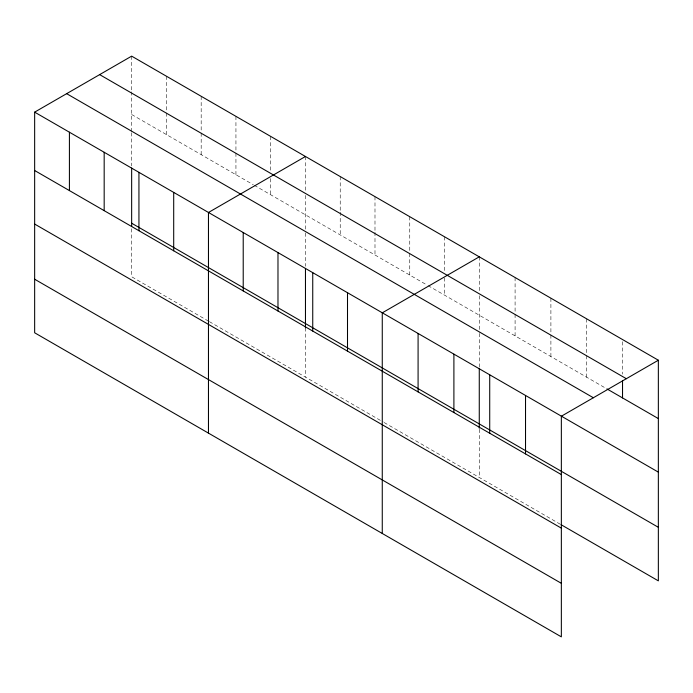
<?xml version="1.0" encoding="UTF-8"?>
<svg xmlns="http://www.w3.org/2000/svg" width="693" height="693" viewBox="0 0 693 693"><rect width="100%" height="100%" fill="white"/><g stroke="black" fill="none" stroke-linecap="round" stroke-linejoin="round"><path stroke-width="0.52" stroke-dasharray="3.46 2.6" d="M131.653 114.501L253.326 184.745M254.236 185.274L427.131 285.092M428.049 285.62L606.003 388.366M208.498 321.136L131.653 276.767L131.653 227.503M209.416 321.665L383.22 422.011M384.139 422.539L560.091 524.125M622.531 341.71L622.531 374.133M586.72 318.867L586.72 354.539M586.72 355.613L586.72 377.235M550.9 298.189L550.9 333.861M550.9 334.936L550.9 356.557M515.09 277.512L515.09 313.184M515.09 314.258L515.09 335.88M479.27 256.834L479.27 291.424M479.27 295.746L479.27 332.337M479.27 333.402L479.27 367.68M479.27 429.27L479.27 477.468M444.516 236.763L444.516 272.436M444.516 277.841L444.516 295.131M409.754 216.701L409.754 252.365M409.754 253.447L409.754 275.06M374.991 196.63L374.991 231.211M374.991 232.294L374.991 254.989M340.228 176.559L340.228 211.14M340.228 212.223L340.228 234.918M305.466 156.488L305.466 191.077M305.466 195.4L305.466 231.99M305.466 233.056L305.466 266.259M305.466 327.85L305.466 377.113M270.703 136.417L270.703 171.006M270.703 178.569L270.703 194.785M235.941 116.346L235.941 152.018M235.941 153.101L235.941 174.714M201.178 96.284L201.178 131.947M201.178 133.03L201.178 154.643M166.415 76.213L166.415 111.876M166.415 112.959L166.415 134.572M131.653 56.142L131.653 90.731M131.653 91.805L131.653 131.644M131.653 132.709L131.653 165.913"/><path stroke-width="1.04" d="M658.35 360.221L561.347 416.233L561.347 636.858L34.65 332.779L34.65 112.145L131.653 56.142L658.35 360.221L658.35 580.855L561.009 524.653M305.466 156.488L208.463 212.491L208.463 433.125M479.27 256.834L382.267 312.846L382.267 533.471M99.645 74.619L626.342 378.707M606.921 388.894L658.35 418.589M66.658 93.668L593.355 397.747M34.65 112.145L658.35 472.132M131.653 223.224L658.35 527.304M34.65 170.513L561.347 474.592M34.65 224.056L561.347 528.144M34.65 279.227L561.347 583.315M622.531 380.622L622.531 397.912M525.528 395.556L525.528 453.915M489.717 374.878L489.717 433.238M479.27 368.745L479.27 428.205M453.898 354.201L453.898 412.56M418.087 333.524L418.087 391.883M347.505 292.775L347.505 351.134M312.742 272.704L312.742 331.063M305.466 268.399L305.466 327.85M277.98 252.633L277.98 311.001M243.217 232.562L243.217 290.93M173.7 192.429L173.7 250.788M138.938 172.358L138.938 230.717M131.653 168.052L131.653 226.438M104.175 152.287L104.175 210.646M69.413 132.216L69.413 190.584"/></g></svg>
